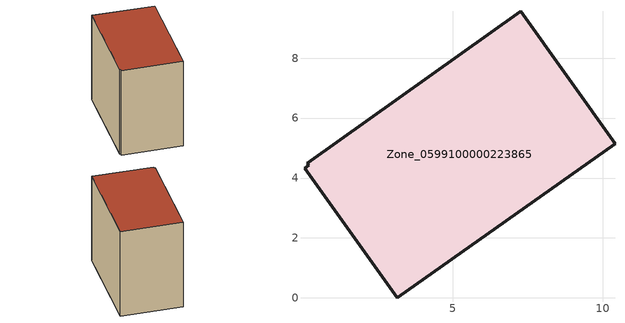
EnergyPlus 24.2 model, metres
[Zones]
Zone_0599100000223865
 floor ground (C_G): 0.05,4.33 0.19,4.43 0.14,4.5 7.26,9.57 10.4,5.15 3.15,0 z0
 wall outside (C_F): 3.15,0 10.4,5.15 7.26,9.57 0.14,4.5 0.19,4.43 0.05,4.33 3.15,0 z0:8.27
 roof outside (C_R): 0.19,4.43 0.05,4.33 3.15,0 10.4,5.15 7.26,9.57 0.14,4.5 z8.27
[BUILDING]
Pand.0599100000223865: North Axis=0; Terrain=City; Loads Convergence Tolerance Value=0.04; Temperature Convergence Tolerance Value=0.4; Solar Distribution=FullExterior; Maximum Number of Warmup Days=25; Minimum Number of Warmup Days=1
[Site:Location]
Rotterdam.The.Hague.AP_ZH_NLD Design_Conditions: Latitude=51.96; Longitude=4.45; Time Zone=1; Elevation=-4.5
[SITE:GROUNDTEMPERATURE:BUILDINGSURFACE]
18, 18, 18, 18, 18, 18, 18, 18, 18, 18, 18, 18
[MATERIAL] Thermal Absorptance=0.9; Solar Absorptance=0.7; Visible Absorptance=0.7
Name | Roughness | Thickness | Conductivity | Density | Specific Heat
G.TI.1975-1991 | MediumSmooth | 0.15 | 0.288461 | 540 | 1210
F.TI.1975-1991 | Rough | 0.3 | 0.230769 | 1920 | 840
R.TI.1975-1991 | MediumRough | 0.2 | 0.153846 | 1500 | 1000
[CONSTRUCTION]
C_G: G.TI.1975-1991
C_F: F.TI.1975-1991
C_R: R.TI.1975-1991
[ZONE]
Zone_0599100000223865: Type=1; Multiplier=1; Ceiling Height=Autocalculate; Volume=Autocalculate; Floor Area=autocalculate; Part of Total Floor Area=Yes
[ZONEINFILTRATION:DESIGNFLOWRATE]
Infil_Zone_0599100000223865: Zone or ZoneList or Space or SpaceList=Zone_0599100000223865; Schedule=AlwaysOn; Design Flow Rate Calculation Method=Flow/Area; Flow Rate per Floor Area=0.003; Constant Term Coefficient=1; Temperature Term Coefficient=0; Velocity Term Coefficient=0; Velocity Squared Term Coefficient=0
[HVACTEMPLATE:ZONE:IDEALLOADSAIRSYSTEM]
Zone_0599100000223865: Maximum Heating Supply Air Temperature=50; Minimum Cooling Supply Air Temperature=13; Maximum Heating Supply Air Humidity Ratio=0.0156; Minimum Cooling Supply Air Humidity Ratio=0.0077; Heating Limit=NoLimit; Cooling Limit=NoLimit; Dehumidification Control Type=ConstantSensibleHeatRatio; Cooling Sensible Heat Ratio=0.7; Dehumidification Setpoint=60; Humidification Control Type=None; Humidification Setpoint=30; Outdoor Air Method=None; Outdoor Air Flow Rate per Person=0.00944; Outdoor Air Flow Rate per Zone Floor Area=0; Outdoor Air Flow Rate per Zone=0; Demand Controlled Ventilation Type=None; Outdoor Air Economizer Type=NoEconomizer; Heat Recovery Type=None; Sensible Heat Recovery Effectiveness=0.7; Latent Heat Recovery Effectiveness=0.65
[ZONECONTROL:THERMOSTAT]
ThermostatControl_Zone_0599100000223865: Zone or ZoneList=Zone_0599100000223865; Control Type Schedule=DualSetpointControlType; Control 1=Thermostat_Zone_0599100000223865; Temperature Difference Between Cutout And Setpoint=0
[THERMOSTATSETPOINT:DUALSETPOINT]
Thermostat_Zone_0599100000223865: Heating Setpoint Temperature Schedule=HeatingSetpoint_Zone_0599100000223865; Cooling Setpoint Temperature Schedule=CoolingSetpoint_Zone_0599100000223865
[SCHEDULE:COMPACT]
HeatingSetpoint_Zone_0599100000223865: Through: 12/31, For: AllDays, Until: 24:00, 21
CoolingSetpoint_Zone_0599100000223865: Through: 12/31, For: AllDays, Until: 24:00, 24
DualSetpointControlType: Through: 12/31, For: AllDays, Until: 24:00, 4
AlwaysOn: Through: 12/31, For: AllDays, Until: 24:00, 1
